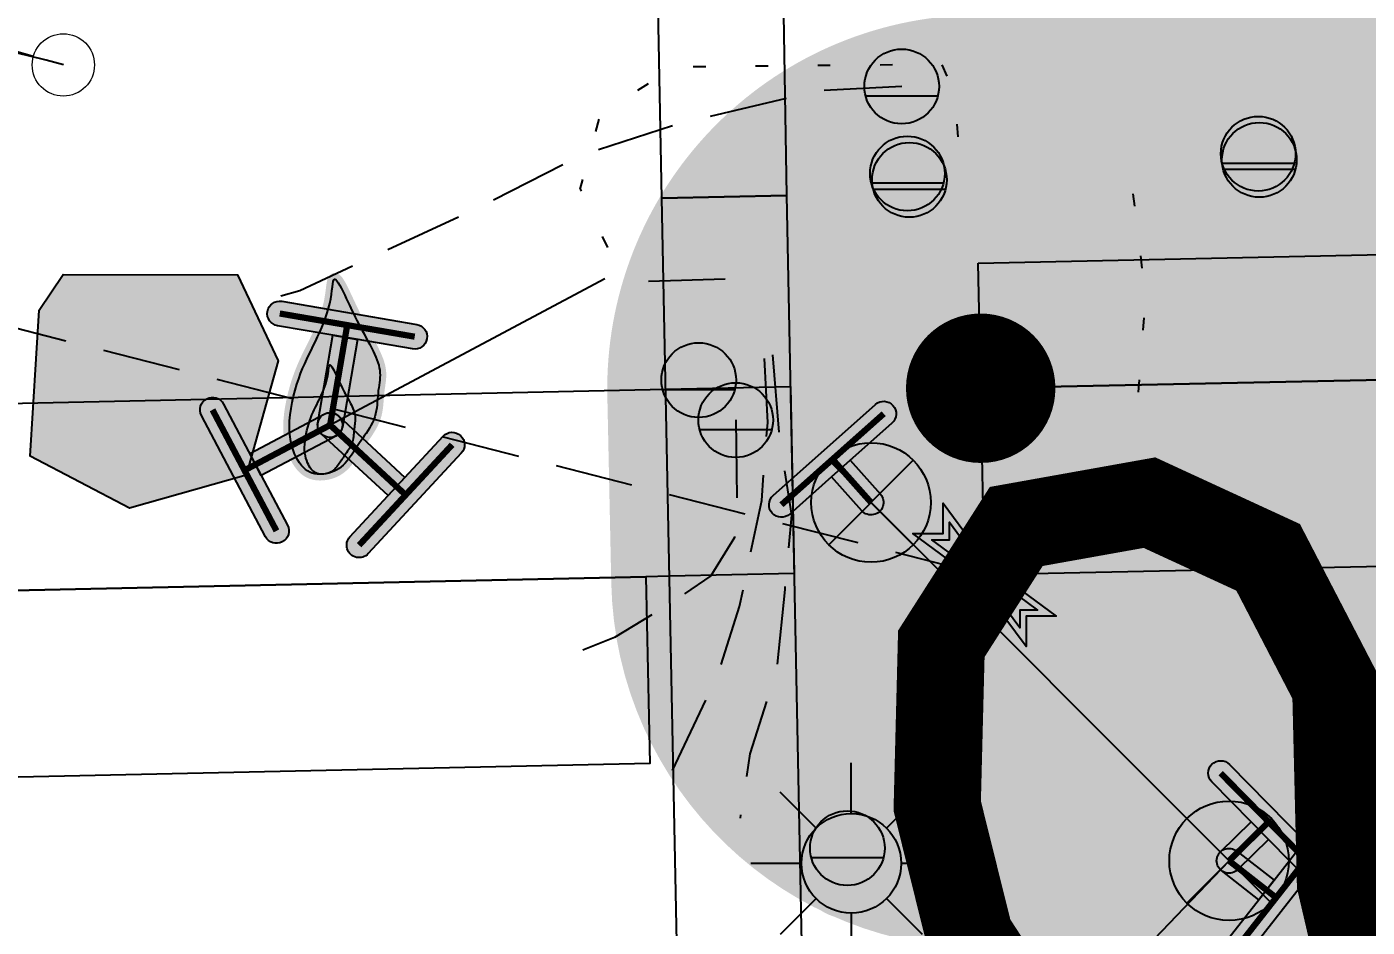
# Model space of a CAD drawing. Extents: x 601495 to 607119, y 5883555 to 5886722.
# Drawn here: x 604975.7 to 605083.3, y 5885730.7 to 5885803.1 of the extents above; entities that cross this region are included whole.
import ezdxf

# ---------------------------------------------------------------- set-up
doc = ezdxf.new("R2010")
doc.units = 0
doc.header["$LTSCALE"] = 5
doc.header["$PDMODE"] = 34
doc.header["$PDSIZE"] = 0.03
for name, pattern in [('foc-TIELINE', [1.875, 1.25, -0.625]), ('foc-TOPO', [1, 0.2, -0.8]), ('POWERLINE5', [7.799999999999997, 2.399999999999999, -0.6, 0.6, -0.6, 0.6, -0.6, 2.399999999999999]), ('UG_PIPE', [1.875, 1.25, -0.625])]:
    doc.linetypes.add(name, pattern=pattern)
doc.layers.get('Defpoints').update_dxf_attribs({"color": 9})
doc.layers.add('AS-PIPE-AG', color=7, linetype='Continuous', true_color=0x7d00fa)
for name, color, linetype in [('AS-PIPE-UG', 44, 'UG_PIPE'), ('AS-POWER', 104, 'foc-POWER'), ('AS-POWER-EXISTING', 72, 'POWERLINE5'), ('AS-ROADS', 254, 'Continuous'), ('AS-SYMBOL', 7, 'Continuous'), ('C-RW', 13, 'Continuous'), ('C-WS-S', 8, 'Continuous'), ('F-RW', 190, 'Continuous'), ('L-MON', 1, 'Continuous'), ('L-TIE', 7, 'foc-TIELINE'), ('P-BUFFER-H 30m', 51, 'Continuous'), ('P-PROPOSED', 10, 'Continuous'), ('P-PROPOSED-H', 21, 'Continuous'), ('P-TXT', 4, 'Continuous'), ('T-GENERAL', 48, 'foc-TOPO'), ('T-WATER', 160, 'Continuous'), ('T-WATER-H', 133, 'Continuous')]:
    doc.layers.add(name, color=color, linetype=linetype)
doc.layers.add('C-RW-T', color=13, linetype='Continuous', lineweight=9)
doc.layers.add('C-WS-T', color=13, linetype='Continuous', lineweight=9)
doc.styles.add('80CG', font='ARIALN.TTF', dxfattribs={"height": 10})
doc.styles.add('foc-LtypeFont', font='ARIALN.TTF', dxfattribs={"height": 7.349999999999999})
doc.linetypes.add('foc-POWER', pattern='A,6,-1,["P",foc-LtypeFont,S=0.2,R=0,X=-0.625,Y=-0.75],-1.239999999999999,4', length=12.24)
doc.dimstyles.new('Compass 5 000', dxfattribs={"dimscale": 5, "dimtxt": 9, "dimasz": 2, "dimexe": 0.2, "dimexo": 0.0625, "dimgap": 0.5, "dimtad": 0, "dimtih": 1, "dimtoh": 1, "dimzin": 0, "dimdsep": 46, "dimtxsty": '80CG', "dimcen": 0.1, "dimse1": 1, "dimse2": 1, "dimclrd": 256, "dimclrt": 256, "dimaunit": 1, "dimadec": 4, "dimazin": 0, "dimtfac": 0.06, "dimtofl": 0, "dimtmove": 0, "dimatfit": 1, "dimfxl": 0.2, "dimtolj": 1, "dimtzin": 0, "dimlwd": -1, "dimarcsym": 0})

# ---------------------------------------------------------------- blocks, each defined once
blk = doc.blocks.new('*D402')
at = {"layer": 'C-RW-T', "transparency": 16777216}
for p, q in [((605045.3366358103, 5885871.820041115), (605055.3347270581, 5885872.015416143)), ((605015.0953749614, 5885871.2290896), (605005.0972837135, 5885871.033714573))]:
    blk.add_line(p, q, dxfattribs=at)
for points in [[(605045.3040733057, 5885873.486389657), (605045.3691983148, 5885870.153692574), (605035.3385445626, 5885871.624666088)], [(605015.0628124567, 5885872.895438142), (605015.1279374659, 5885869.562741059), (605025.0934662091, 5885871.424464628)]]:
    blk.add_solid(points, dxfattribs=at)
at = {"layer": 'Defpoints', "color": 0, "transparency": 16777216}
for p in [(605024.1923800795, 5885917.536505935), (605034.437458433, 5885917.736707395), (605025.0934662091, 5885871.424464628)]:
    blk.add_point(p, dxfattribs=at)
at = {"layer": 'C-RW-T', "transparency": 16777216, "insert": (604966.0113355551, 5885871.033714573), "char_height": 10, "attachment_point": 5, "style": '80CG'}
blk.add_mtext('\\A1;InPlay\\P10.06 P/L R/W\\PPlan 4966 NY \\PPLA 2415', dxfattribs=at)
blk = doc.blocks.new('POWERPOLE')
h = blk.add_hatch(color=255)
edge = h.paths.add_edge_path()
edge.add_arc((0, 0), 0.9600000000000002, 0, 360)
at = {"linetype": 'Continuous'}
for p, q in [((0.678822509938982, -0.678822509938982), (-0.678822509938982, 0.678822509938982)), ((-0.678822509938982, -0.678822509938982), (0.678822509938982, 0.678822509938982))]:
    blk.add_line(p, q, dxfattribs=at)
blk.add_circle((0, 0), 0.9600000000000002, dxfattribs=at)
blk = doc.blocks.new('*U447')
h = blk.add_hatch(color=255)
h.dxf.hatch_style = 1
edge = h.paths.add_edge_path()
edge.add_arc((-0.6780132504655791, -0.8661974556607173), 0.2000000000000001, 141.9480520462456, 321.9480520462457, ccw=False)
edge.add_line((-0.8355036969493459, -0.7429223192124301), (-0.03421531003547962, 0.2807655829320539))
edge.add_line((-0.03421531003547966, 0.2807655829320538), (0.5205228039818123, 0.9894725921090044))
edge.add_arc((0.6780132504655791, 0.8661974556607173), 0.2000000000000001, -38.05194795375428, 141.9480520462457, ccw=False)
edge.add_line((0.8355036969493459, 0.7429223192124301), (-0.5205228039818124, -0.9894725921090044))
h = blk.add_hatch(color=255)
h.dxf.hatch_style = 1
edge = h.paths.add_edge_path()
edge.add_arc((-0.755800000266897, 0.5916000001315682), 0.2000000000000001, 51.94805204624572, 231.9480520462457, ccw=False)
edge.add_line((-0.6325248638186101, 0.7490904466153352), (-0.03421531003547962, 0.2807655829320538))
edge.add_line((-0.03421531003547966, 0.2807655829320538), (-0.2807655829320538, -0.03421531003547962))
edge.add_line((-0.2807655829320538, -0.03421531003547963), (-0.8790751367151839, 0.4341095536478012))
at = {"color": 255}
blk.add_lwpolyline([(-0.5205228039818123, -0.9894725921090043, -0.9999999999999999), (-0.8355036969493459, -0.7429223192124301), (-0.03421531003547966, 0.2807655829320538), (0.5205228039818123, 0.9894725921090043, -0.9999999999999999), (0.8355036969493459, 0.7429223192124301)], format="xyb", close=True, dxfattribs=at)
at = {"color": 72, "const_width": 0.1, "flags": 128}
for points in [[(-0.678013250465579, -0.8661974556607173), (0.678013250465579, 0.8661974556607173)], [(-0.755800000266897, 0.5916000001315682), (0, 0)]]:
    blk.add_lwpolyline(points, dxfattribs=at)
at = {"color": 255, "flags": 128}
blk.add_lwpolyline([(-0.8790751367151839, 0.4341095536478012, -0.9999999999999999), (-0.6325248638186101, 0.7490904466153352), (-0.03421531003547966, 0.2807655829320538), (-0.2807655829320538, -0.03421531003547963)], format="xyb", close=True, dxfattribs=at)
blk = doc.blocks.new('*U448')
h = blk.add_hatch(color=255)
h.dxf.hatch_style = 1
edge = h.paths.add_edge_path()
edge.add_arc((0.7711178543078104, -0.7844598490475587), 0.2, -135.4914066608668, 44.5085933391332, ccw=False)
edge.add_line((0.628488790844618, -0.9246630952853425), (-0.2828323097009762, 0.0024258172254088))
edge.add_line((-0.2828323097009762, 0.002425817225408772), (-0.9137469177710029, 0.644256602809775))
edge.add_arc((-0.7711178543078104, 0.7844598490475587), 0.2, 44.5085933391332, 224.5085933391332, ccw=False)
edge.add_line((-0.628488790844618, 0.9246630952853425), (0.9137469177710029, -0.6442566028097749))
h = blk.add_hatch(color=255)
h.dxf.hatch_style = 1
edge = h.paths.add_edge_path()
edge.add_arc((-0.6350000002841272, -0.6241999999095782), 0.1999999999999998, 134.5085933391332, 314.5085933391332, ccw=False)
edge.add_line((-0.7752032465219107, -0.4815709364463858), (-0.2828323097009762, 0.0024258172254088))
edge.add_line((-0.2828323097009762, 0.002425817225408772), (-0.0024258172254088, -0.2828323097009762))
edge.add_line((-0.0024258172254088, -0.2828323097009762), (-0.4947967540463436, -0.7668290633727706))
at = {"color": 255}
blk.add_lwpolyline([(0.9137469177710029, -0.644256602809775, -0.9999999999999999), (0.628488790844618, -0.9246630952853425), (-0.2828323097009762, 0.002425817225408772), (-0.9137469177710029, 0.644256602809775, -0.9999999999999999), (-0.628488790844618, 0.9246630952853425)], format="xyb", close=True, dxfattribs=at)
at = {"color": 72, "const_width": 0.1, "flags": 128}
for points in [[(0.7711178543078104, -0.7844598490475587), (-0.7711178543078104, 0.7844598490475587)], [(-0.6350000002841272, -0.6241999999095782), (0, 0)]]:
    blk.add_lwpolyline(points, dxfattribs=at)
at = {"color": 255, "flags": 128}
blk.add_lwpolyline([(-0.4947967540463436, -0.7668290633727706, -0.9999999999999999), (-0.7752032465219107, -0.4815709364463858), (-0.2828323097009762, 0.002425817225408772), (-0.0024258172254088, -0.2828323097009762)], format="xyb", close=True, dxfattribs=at)
blk = doc.blocks.new('*U462')
h = blk.add_hatch(color=255)
h.dxf.hatch_style = 1
edge = h.paths.add_edge_path()
edge.add_arc((0.8215886173432649, 0.7314315715444493), 0.2000000000000001, -48.322446833282925, 131.6775531667171, ccw=False)
edge.add_line((0.9545761758058922, 0.582051822936583), (-0.01639219014523918, -0.2823673070704935))
edge.add_line((-0.01639219014523918, -0.2823673070704935), (-0.6886010588806378, -0.8808113201523157))
edge.add_arc((-0.8215886173432649, -0.7314315715444493), 0.2000000000000001, 131.6775531667172, 311.67755316671713, ccw=False)
edge.add_line((-0.9545761758058922, -0.582051822936583), (0.6886010588806377, 0.8808113201523156))
h = blk.add_hatch(color=255)
h.dxf.hatch_style = 1
edge = h.paths.add_edge_path()
edge.add_arc((0.6184466798324144, -0.6946770858019602), 0.2000000000000002, -138.32244683328292, 41.677553166717075, ccw=False)
edge.add_line((0.4690669312245479, -0.8276646442645874), (-0.01639219014523918, -0.2823673070704935))
edge.add_line((-0.01639219014523918, -0.2823673070704935), (0.2823673070704935, -0.01639219014523918))
edge.add_line((0.2823673070704935, -0.01639219014523921), (0.7678264284402809, -0.561689527339333))
at = {"color": 255}
blk.add_lwpolyline([(0.6886010588806378, 0.8808113201523157, -0.9999999999999999), (0.9545761758058922, 0.582051822936583), (-0.01639219014523918, -0.2823673070704935), (-0.6886010588806378, -0.8808113201523157, -0.9999999999999999), (-0.9545761758058922, -0.582051822936583)], format="xyb", close=True, dxfattribs=at)
at = {"color": 72, "const_width": 0.1, "flags": 128}
for points in [[(0.8215886173432649, 0.7314315715444494), (-0.8215886173432649, -0.7314315715444494)], [(0.6184466798324144, -0.6946770858019602), (0, 0)]]:
    blk.add_lwpolyline(points, dxfattribs=at)
at = {"color": 255, "flags": 128}
blk.add_lwpolyline([(0.7678264284402809, -0.561689527339333, -0.9999999999999999), (0.4690669312245479, -0.8276646442645874), (-0.01639219014523918, -0.2823673070704935), (0.2823673070704935, -0.01639219014523921)], format="xyb", close=True, dxfattribs=at)
blk = doc.blocks.new('RISER')
h = blk.add_hatch(color=255)
h.dxf.hatch_style = 1
edge = h.paths.add_edge_path()
edge.add_arc((0, 0), 0.7000000000000001, 0, 360)
blk.add_hatch(color=13).paths.add_polyline_path([(0.5809894393423747, -0.1498374831999172), (-0.5809055220925075, -0.1501624933266612, 0.7745966773228882)])
at = {"color": 13}
blk.add_line((-0.5809055220925075, -0.1501624933266612), (0.5809894393423747, -0.1498374831996898), dxfattribs=at)
blk.add_circle((0, 0), 0.6000000000000001, dxfattribs=at)
blk = doc.blocks.new('GAS')
h = blk.add_hatch(color=255)
h.dxf.hatch_style = 1
edge = h.paths.add_edge_path()
edge.add_arc((0, 0), 0.9, 0, 360)
for p, q in [((0, 0.8077887887338874), (0, 1.615577579286764)), ((-0.5711929310346023, 0.5711929297831376), (-1.142385862069204, 1.142385861385264)), ((0.5711929310309642, 0.5711929297831376), (1.142385862065566, 1.142385861385264)), ((-0.8077887898725749, 0), (-1.615577579628734, 0)), ((1.615577579625096, 0), (0.8077887898689368, 0)), ((-0.5711929310346023, -0.5711929316021271), (-1.142385862069204, -1.142385863204253)), ((1.142385862065566, -1.142385863204253), (0.5711929310309642, -0.5711929316021271)), ((0, -0.8077887905528768), (0, -1.615577581105753))]:
    blk.add_line(p, q)
blk.add_circle((0, 0), 0.8000000000000003)
blk = doc.blocks.new('*U432')
h = blk.add_hatch(color=255)
h.dxf.hatch_style = 1
edge = h.paths.add_edge_path()
edge.add_arc((-1.213600000006011, 1.124199999924904), 0.1999999999999998, 47.18998545336501, 227.1899854533651, ccw=False)
edge.add_line((-1.077686091968802, 1.270922219108138), (-0.01080831114602532, 0.2826361272204435))
edge.add_line((-0.0108083111460254, 0.2826361272204435), (-0.2826361272204435, -0.01080831114602532))
edge.add_line((-0.2826361272204435, -0.01080831114602535), (-1.349513908043219, 0.9774777807416699))
h = blk.add_hatch(color=255)
h.dxf.hatch_style = 1
edge = h.paths.add_edge_path()
edge.add_arc((-0.7475264942046498, -0.8069722055077894), 0.2, 137.1899854533651, 317.18998545336507, ccw=False)
edge.add_line((-0.8942487133878843, -0.6710582974705803), (-0.01080831114602543, 0.2826361272204435))
edge.add_line((-0.0108083111460254, 0.2826361272204435), (0.6008042750214154, 0.9428861135449984))
edge.add_arc((0.7475264942046498, 0.8069722055077894), 0.2, -42.810014546634875, 137.1899854533651, ccw=False)
edge.add_line((0.8942487133878843, 0.6710582974705803), (-0.6008042750214153, -0.9428861135449984))
at = {"color": 255, "flags": 128}
blk.add_lwpolyline([(-1.349513908043219, 0.9774777807416699, -0.9999999999999999), (-1.077686091968802, 1.270922219108138), (-0.0108083111460254, 0.2826361272204435), (-0.2826361272204435, -0.01080831114602535)], format="xyb", close=True, dxfattribs=at)
at = {"color": 72, "const_width": 0.1, "flags": 128}
for points in [[(-1.213600000006011, 1.124199999924904), (0, 0)], [(-0.7475264942046498, -0.8069722055077894), (0.7475264942046498, 0.8069722055077894)]]:
    blk.add_lwpolyline(points, dxfattribs=at)
at = {"color": 255}
blk.add_lwpolyline([(-0.6008042750214154, -0.9428861135449984, -0.9999999999999999), (-0.8942487133878843, -0.6710582974705803), (-0.0108083111460254, 0.2826361272204435), (0.6008042750214154, 0.9428861135449984, -0.9999999999999999), (0.8942487133878843, 0.6710582974705803)], format="xyb", close=True, dxfattribs=at)
blk = doc.blocks.new('*U434')
h = blk.add_hatch(color=255)
h.dxf.hatch_style = 1
edge = h.paths.add_edge_path()
edge.add_arc((-0.5140190779124014, 0.9725144664950156), 0.2000000000000001, 27.858532467443297, 207.8585324674433, ccw=False)
edge.add_line((-0.3371982658223986, 1.065972480660907), (0.2702788262558939, -0.08336279792411161))
edge.add_line((0.270278826255894, -0.08336279792411161), (0.6908398900024043, -0.8790564523291243))
edge.add_arc((0.5140190779124014, -0.9725144664950156), 0.2000000000000001, -152.1414675325567, 27.858532467443297, ccw=False)
edge.add_line((0.3371982658223986, -1.065972480660907), (-0.6908398900024042, 0.8790564523291244))
h = blk.add_hatch(color=255)
h.dxf.hatch_style = 1
edge = h.paths.add_edge_path()
edge.add_arc((1.373199999990646, 0.7257999979459645), 0.2000000000000001, -62.14146753255682, 117.85853246744321, ccw=False)
edge.add_line((1.466658014156538, 0.5489791858559616), (0.2702788262558939, -0.08336279792411161))
edge.add_line((0.270278826255894, -0.08336279792411161), (0.08336279792411164, 0.2702788262558939))
edge.add_line((0.08336279792411164, 0.2702788262558939), (1.279741985824755, 0.9026208100359674))
at = {"color": 255}
blk.add_lwpolyline([(-0.6908398900024043, 0.8790564523291243, -0.9999999999999999), (-0.3371982658223986, 1.065972480660907), (0.270278826255894, -0.08336279792411161), (0.6908398900024043, -0.8790564523291243, -0.9999999999999999), (0.3371982658223986, -1.065972480660907)], format="xyb", close=True, dxfattribs=at)
at = {"color": 72, "const_width": 0.1, "flags": 128}
for points in [[(-0.5140190779124015, 0.9725144664950155), (0.5140190779124015, -0.9725144664950155)], [(1.373199999990646, 0.7257999979459644), (0, 0)]]:
    blk.add_lwpolyline(points, dxfattribs=at)
at = {"color": 255, "flags": 128}
blk.add_lwpolyline([(1.279741985824755, 0.9026208100359674, -0.9999999999999999), (1.466658014156538, 0.5489791858559616), (0.270278826255894, -0.08336279792411161), (0.08336279792411164, 0.2702788262558939)], format="xyb", close=True, dxfattribs=at)
blk = doc.blocks.new('*U433')
h = blk.add_hatch(color=255)
h.dxf.hatch_style = 1
edge = h.paths.add_edge_path()
edge.add_arc((1.084147810181314, -0.1860739790488226), 0.2, -99.73887647913068, 80.2611235208692, ccw=False)
edge.add_line((1.050316177626982, -0.3831917627181524), (-0.2309494162236612, -0.1632861511149984))
edge.add_line((-0.2309494162236611, -0.1632861511149984), (-1.117979442735645, -0.01104380462050722))
edge.add_arc((-1.084147810181314, 0.1860739790488226), 0.2, 80.2611235208692, 260.2611235208692, ccw=False)
edge.add_line((-1.050316177626982, 0.3831917627181524), (1.117979442735645, 0.01104380462050725))
h = blk.add_hatch(color=255)
h.dxf.hatch_style = 1
edge = h.paths.add_edge_path()
edge.add_arc((-0.2754000000060365, -1.604600000799344), 0.2, 170.2611235208691, 350.26112352086915, ccw=False)
edge.add_line((-0.4725177836753662, -1.570768368245012), (-0.2309494162236611, -0.1632861511149983))
edge.add_line((-0.2309494162236611, -0.1632861511149984), (0.1632861511149984, -0.2309494162236611))
edge.add_line((0.1632861511149984, -0.2309494162236611), (-0.07828221633670673, -1.638431633353676))
at = {"color": 255}
blk.add_lwpolyline([(1.117979442735645, 0.01104380462050722, -0.9999999999999999), (1.050316177626982, -0.3831917627181524), (-0.2309494162236611, -0.1632861511149984), (-1.117979442735645, -0.01104380462050722, -0.9999999999999999), (-1.050316177626982, 0.3831917627181524)], format="xyb", close=True, dxfattribs=at)
at = {"color": 72, "const_width": 0.09999999999999998, "flags": 128}
for points in [[(1.084147810181314, -0.1860739790488226), (-1.084147810181314, 0.1860739790488226)], [(-0.2754000000060365, -1.604600000799344), (0, 0)]]:
    blk.add_lwpolyline(points, dxfattribs=at)
at = {"color": 255, "flags": 128}
blk.add_lwpolyline([(-0.07828221633670673, -1.638431633353676, -0.9999999999999999), (-0.4725177836753662, -1.570768368245012), (-0.2309494162236611, -0.1632861511149984), (0.1632861511149984, -0.2309494162236611)], format="xyb", close=True, dxfattribs=at)
blk = doc.blocks.new('fdia')
at = {"color": 255, "const_width": 1}
blk.add_lwpolyline([(-0.5, 0, 1), (0.5, 0, 1)], format="xyb", close=True, dxfattribs=at)
blk = doc.blocks.new('Fdiaa')
blk.add_blockref('fdia', (0, 0))
blk = doc.blocks.new('fdib')
at = {"color": 1, "const_width": 1.6}
blk.add_lwpolyline([(-0.3999999999996362, 0, 0.9999999999999998), (0.3999999999996362, 0, 1)], format="xyb", close=True, dxfattribs=at)
at = {"color": 1}
blk.add_circle((0, 0), 0.8, dxfattribs=at)
blk = doc.blocks.new('Fdibb')
blk.add_blockref('fdib', (0, 0))
blk = doc.blocks.new('fdicc')
for name in ['Fdibb', 'Fdiaa']:
    blk.add_blockref(name, (0, 0))
blk = doc.blocks.new('FDI')
blk.add_blockref('fdicc', (0, 0))
blk = doc.blocks.new('TEMP')
h = blk.add_hatch(color=255)
h.dxf.hatch_style = 1
h.paths.add_polyline_path([(-5.274161e-10, 0.2514284397220763), (-0.6656854269836912, 1.152061669657268), (-0.6656854269836914, 0.6656854303339061), (-1.152061663105632, 0.6656854303339061), (-0.2514284404497629, 5.273253e-10), (-1.152061661774314, -0.665685419564579), (-0.6656854224511335, -0.6656854195645793), (-0.6656854224511335, -1.152061655686338), (-5.273251e-10, -0.2514284436956587), (0.6656854183820542, -1.152061663420681), (0.6656854183820542, -0.6656854208922597), (1.152061656810019, -0.6656854053035205), (0.2514284429676993, 5.273253e-10), (1.152061671303363, 0.6656854258011663), (0.6656854287749412, 0.6656854258011663), (0.6656854131859291, 1.15206166422904)])
h.paths.add_polyline_path([(0.5656854229146121, 0.8485281473411305), (0.5656854319800914, 0.5656854258011663), (0.8485281444547581, 0.5656854258011663), (0.0831890339399251, 0), (0.8485281399220186, -0.5656854150320215), (0.5656854183820542, -0.5656854240973189), (0.5656854183820542, -0.8485281365719859), (0, -0.08318903609469999), (-0.5656854224511337, -0.8485281320390644), (-0.5656854224511337, -0.5656854195645792), (-0.8485281349258001, -0.5656854195645794), (-0.0831890328488955, 0), (-0.8485281394583584, 0.5656854303339058), (-0.5656854269836913, 0.5656854303339061), (-0.5656854269836913, 0.8485281428085727), (0, 0.0831890306941206)], flags=16)
h = blk.add_hatch(color=1)
h.dxf.hatch_style = 1
h.paths.add_polyline_path([(0, 0.0831890306941205), (-0.5656854269836911, 0.8485281428085727), (-0.5656854269836912, 0.5656854303339061), (-0.8485281394583578, 0.5656854303339061), (-0.0831890328488953, -1e-16), (-0.8485281349258001, -0.5656854195645793), (-0.5656854224511337, -0.5656854195645793), (-0.5656854224511337, -0.848528132039064), (0, -0.08318903609469999), (0.5656854183820542, -0.8485281365719856), (0.5656854183820542, -0.5656854240973191), (0.8485281399220184, -0.5656854150320213), (0.0831890339399251, -1e-16), (0.8485281444547581, 0.5656854258011663), (0.5656854319800914, 0.5656854258011663), (0.5656854229146121, 0.8485281473411308)])
at = {"color": 1}
for p, q in [((-0.0831890328488953, 0), (0.0831890339399252, 0)), ((0, 0.0831890306941205), (0, -0.08318903609469999))]:
    blk.add_line(p, q, dxfattribs=at)
at = {"color": 255, "flags": 128}
blk.add_lwpolyline([(-0.251428440449763, 5.27325e-10), (-1.152061663105632, 0.6656854303339061), (-0.6656854269836914, 0.6656854303339061), (-0.6656854269836914, 1.152061669657268), (-5.274159999999999e-10, 0.2514284397220763), (0.6656854131859291, 1.15206166422904), (0.6656854287749412, 0.6656854258011663), (1.152061671303363, 0.6656854258011663), (0.2514284429676991, 5.27325e-10), (1.152061656810019, -0.6656854053035204), (0.6656854183820542, -0.6656854208922596), (0.6656854183820542, -1.152061663420681), (-5.27325e-10, -0.2514284436956586), (-0.6656854224511335, -1.152061655686338), (-0.6656854224511335, -0.6656854195645793), (-1.152061661774314, -0.6656854195645793)], close=True, dxfattribs=at)
at = {"color": 1, "flags": 128}
blk.add_lwpolyline([(-0.0831890328488953, 0), (-0.8485281394583578, 0.5656854303339061), (-0.5656854269836913, 0.5656854303339061), (-0.5656854269836913, 0.8485281428085727), (0, 0.0831890306941205), (0.5656854229146121, 0.8485281473411305), (0.5656854319800914, 0.5656854258011663), (0.8485281444547581, 0.5656854258011663), (0.0831890339399252, 0), (0.8485281399220184, -0.5656854150320214), (0.5656854183820542, -0.5656854240973189), (0.5656854183820542, -0.8485281365719856), (0, -0.08318903609469999), (-0.5656854224511335, -0.848528132039064), (-0.5656854224511335, -0.5656854195645792), (-0.8485281349258001, -0.5656854195645792)], close=True, dxfattribs=at)
blk = doc.blocks.new('FLARE')
h = blk.add_hatch(color=255)
h.dxf.hatch_style = 1
h.paths.add_polyline_path([(0.1630320972290065, 2.409313236706794, 0.1141467632221378), (0.1250993457797449, 2.433655417312366), (0.1088195083939354, 2.43947328620925, 0.2615510427471396), (0.01228329441437381, 2.423059325648637), (-0.0002928845460701268, 2.412888226760515, 0.1312683871871916), (-0.03069049929035828, 2.371170205451563), (-0.0403414745342161, 2.34618771202986, 0.04149673464157563), (-0.04501147543487605, 2.330289243332572), (-0.05280251308795414, 2.292391773310328, 0.01517427261739508), (-0.05384358019000501, 2.286413430146922), (-0.06083994869550224, 2.237497402078816, 0.004375720112688995), (-0.06107259026975953, 2.23576267765452), (-0.06829918574658222, 2.178046923421107), (-0.0767055072428775, 2.114273803319065), (-0.08723210560856387, 2.046743008326075), (-0.1008617274383141, 1.977017887141301), (-0.1184638349695888, 1.905789010878152), (-0.1399980537898955, 1.832891742222273), (-0.165009697106143, 1.758727201517786), (-0.1929730450428906, 1.683866594860774), (-0.2233497954184713, 1.60885622983119), (-0.2555948076005734, 1.534221823064172), (-0.2891597781163, 1.460471904826363), (-0.3235093019975466, 1.388071535445761), (-0.3582355143262248, 1.317103372173506), (-0.3931520966361859, 1.246738300544393, 0.0005045250073197409), (-0.393241619305627, 1.246557433331645), (-0.4280325482577609, 1.176088778543317, 0.002398381573305534), (-0.4284531146331574, 1.175226531012413), (-0.4628196563025995, 1.103901769288996, 0.004176833610438316), (-0.4635322637877834, 1.10239066260101), (-0.4972990603346261, 1.029208637198735, 0.005735221063402881), (-0.4982362067057693, 1.027114776605913), (-0.5312279036770633, 0.9510743266978352, 0.006994466690975538), (-0.5323054205728113, 0.9484925052875042), (-0.5643466611254553, 0.8685924706494461, 0.007909996454017219), (-0.565477640608151, 0.8656377253421397), (-0.596393068524776, 0.7808769464941179, 0.00832295336894586), (-0.5974815419867809, 0.7777309746904848), (-0.6270247343309165, 0.687510761006024, 0.008095012799091889), (-0.6279823792210664, 0.6844178304461366), (-0.65562263760512, 0.589749368266439, 0.008067263584583907), (-0.6564768862372148, 0.586637805520013), (-0.6816124467113696, 0.488934750964745, 0.008386967293609592), (-0.682393630988372, 0.4856724261449017), (-0.7044227277037862, 0.3863484347757549, 0.009056116951485603), (-0.7051428544946248, 0.3827985916846046), (-0.7234637230540102, 0.2832673190976038, 0.0101230972408485), (-0.7241159215082007, 0.2792713695439488), (-0.7381267960809055, 0.180946472069536, 0.01168878153921921), (-0.7386779240368924, 0.1763041984943357), (-0.7477770397272252, 0.08059933152867416, 0.01392493150706976), (-0.7481495528336382, 0.07504291175405342), (-0.7517351447422698, -0.01662826831443454, 0.01648764755476579), (-0.751775504424586, -0.02322141147692491), (-0.7494532461241761, -0.1096877263146325, 0.0172550975033143), (-0.7490301445905061, -0.1165747265852133), (-0.7412354621301347, -0.1976349020501402, 0.0173496807282524), (-0.7403322338650469, -0.2045136391934648), (-0.7277079935738584, -0.280208879124757, 0.01731107374903002), (-0.7263335825737158, -0.2869934199284216), (-0.7095226498604461, -0.3573649271609156, 0.01715007316037549), (-0.7077013987691316, -0.3639766875257919), (-0.6873466385732172, -0.4290656658859007, 0.01688598954500328), (-0.6851148027817544, -0.4354386374104706), (-0.6618590810321621, -0.495286289105934, 0.01654583772152696), (-0.659259873071278, -0.5013709011798255), (-0.6337460546819784, -0.5560184310170371, 0.01616359382742195), (-0.6308237470875611, -0.5617838596122056), (-0.6036946983695088, -0.6112724695199176, 0.01632933640717796), (-0.6003704601607751, -0.6168929902771652), (-0.5721284282226407, -0.6612700839627905, 0.01882821901808565), (-0.5678500629983319, -0.6674648955427074), (-0.5384348256411613, -0.706802674624214, 0.02208722808901792), (-0.5328395223768894, -0.7136343495528763), (-0.5020502381739789, -0.748011215639508, 0.02534474641372956), (-0.4949172688247927, -0.7552060626705952), (-0.4625530990269908, -0.7847004174302583, 0.02823391018185538), (-0.45379690066693, -0.7918187372686134), (-0.4196570034109754, -0.8165089822950904, 0.03029822487402322), (-0.4094341742020333, -0.8229975615938656), (-0.3733177098620217, -0.8429620989779778, 0.03112942539292592), (-0.3620774059963878, -0.8482914603118843), (-0.3237835335712589, -0.8636086912295013, 0.03054396698192365), (-0.312194791265938, -0.8674417514978359), (-0.2715226711479772, -0.8781900775727536, 0.02846504161184355), (-0.2603759324993007, -0.8804664258459525), (-0.217280730677885, -0.8867387933466944, 0.02531087199272317), (-0.2072074565876392, -0.8876876765864381), (-0.1622683670429979, -0.8896352071496949, 0.02282955606346771), (-0.1531413265511219, -0.8896138391964996), (-0.1070935497809842, -0.8874022000120476, 0.02122574350962235), (-0.09864175731490832, -0.8866357506367422), (-0.05222049380608951, -0.8804306075278419, 0.02040118138435665), (-0.0441861344006611, -0.8790210038739588), (0.001873415334557649, -0.8689880240290222, 0.0202993126767644), (0.009727197601023363, -0.8669401621152701), (0.05468983305763686, -0.853245011815261, 0.02091139742750381), (0.06257911797001725, -0.8504766404139446), (0.1057096377444395, -0.8332849859339149, 0.02227661457910154), (0.1138278041144076, -0.8296221675066136), (0.1543910086074902, -0.8090996760372491, 0.02371211864441566), (0.1626372138707666, -0.8044240637718758), (0.2000736442423658, -0.7807851527827552, 0.02240801372930035), (0.2074267451134801, -0.7756675027885649), (0.2418799123770441, -0.7493215999502354, 0.01993019930964967), (0.248012238098454, -0.7442325747526866), (0.2798013952742622, -0.7156378585530092, 0.01714637725024879), (0.2847388589470938, -0.7108803880175856), (0.3141832588480611, -0.6804950376306351, 0.01421119969875763), (0.3180207118894032, -0.6763028761683927), (0.3454396079141588, -0.6445850697148217, 0.01122078129585392), (0.3482975782208086, -0.6411250287897019), (0.3740102231131459, -0.6085329464044662, 0.008212229870679833), (0.3760020490408351, -0.6059211100200628), (0.4003276961593656, -0.5729129294836639, 0.005171985051005823), (0.401537703579379, -0.5712349659013398), (0.424795605995314, -0.53826886641491, 0.002523236428071751), (0.4253732711513294, -0.5374412399714856), (0.4478754059746279, -0.5048530386004586, 0.001671211206814557), (0.4482533995142148, -0.5043016858176088), (0.4702826413740695, -0.4719377514927601, 0.001229486896353451), (0.4705583684881276, -0.471530521935847), (0.4923903156886809, -0.4391148618271927, 0.0007495538788668235), (0.4925574282788148, -0.438865931628925), (0.5144676789132063, -0.4061225523430494, 0.0002596875935044995), (0.514525401937135, -0.4060361921995082), (0.5367421864684729, -0.372759985084258), (0.5595642728985695, -0.3386401857442252), (0.5831778648935142, -0.3035329798490238), (0.607951843929186, -0.2670216177154998), (0.6341361012891866, -0.2287011453649939, 0.001310707375278497), (0.6344307497056434, -0.2282674934556326), (0.6614813227824925, -0.1882301486118649, 0.003726400826645832), (0.6623065489438886, -0.1869888951414396), (0.6894496357235766, -0.145494510374192, 0.006064526798539383), (0.6907528078481846, -0.1434485711690741), (0.7173065161150589, -0.1006224674679288, 0.008451711548543414), (0.7190390649848268, -0.09771976694969453), (0.7443215042803786, -0.0536872667478292, 0.01099124898588364), (0.7464260872875457, -0.04982782771276106), (0.769755364919547, -0.004714252476105685, 0.01376732836086321), (0.772148844331241, 0.0002441803767396777), (0.7928430697793374, 0.04631350947215651, 0.01683895507199145), (0.7953938615028164, 0.05254534784603493), (0.8127711420420383, 0.09944510836385234, 0.01910380518638523), (0.8151496114769543, 0.1067041127375887), (0.8287516477103054, 0.1542875886100319, 0.01698700840973597), (0.8303957372736477, 0.1608784678142001), (0.8406585932461894, 0.2089133617282641, 0.01363633084881302), (0.8416521976578224, 0.2142756011569418), (0.8492355290181877, 0.2625082216420651, 0.01024443528238307), (0.8497888567762857, 0.2665680316240469), (0.8553523195478192, 0.3147446872569617, 0.0068463173993783), (0.8556291873210284, 0.3174690534510773), (0.8598324370941555, 0.3653360525090648, 0.003418623913774153), (0.8599427362169081, 0.3666990303927378), (0.8634423229450476, 0.4139608519133162), (0.8668473886755237, 0.4596857331482624), (0.8707401288593246, 0.5030113675518351), (0.8756282496360654, 0.5448509776294941), (0.8813378521517734, 0.5864660457268656), (0.8873828021532972, 0.6280772952743519, 0.001278252002904068), (0.8874550143445958, 0.6285834701991462), (0.8932209473932744, 0.6697525523311469, 0.004735189850015235), (0.8934658768885129, 0.6716306823414016), (0.8983578028637567, 0.7121295795834612, 0.008354098302083784), (0.8987030259086168, 0.7154531042056078), (0.9021828408622241, 0.75544537573046, 0.01205918207346762), (0.9024849294255546, 0.7602588771740102), (0.9040145289800421, 0.7999080822507949, 0.01571240246026586), (0.9040593731406261, 0.8061913319629639), (0.9031006534023618, 0.8456610300245302, 0.01845717632507855), (0.9026492913435504, 0.8530275713542324), (0.8987629786461184, 0.8925139796015173, 0.01810220708916207), (0.8977937230738462, 0.8996873040011906), (0.8909358674536634, 0.9395172733920845, 0.01653276059977034), (0.8895992885263695, 0.9459920557751502), (0.879824770247069, 0.9865250941611521, 0.01457553302435534), (0.8782937174219114, 0.992149400806511), (0.8656574176820868, 1.033745016382454, 0.01243497837575419), (0.8640939609831548, 1.038466090801421), (0.8486507600246114, 1.081483792357176, 0.01028279715252608), (0.8471818501639063, 1.085325207919141), (0.8289866287777841, 1.1301245026375, 0.008240343276031311), (0.8276962308264046, 1.133157309748867), (0.8068038696619624, 1.180097706517472, 0.006379654618366747), (0.8057366003449715, 1.182415551430722), (0.7822019792802166, 1.231856558833897, 0.004735158973083994), (0.7813717629251187, 1.233558926835485), (0.7553332356219471, 1.285692223224714, 0.003387961163554182), (0.7547195080078382, 1.286900453828139), (0.726649311643996, 1.341246400784939, 0.002344699311552419), (0.726215008948202, 1.342077658792732), (0.6966688538486778, 1.397988790262843, 0.001492132360714422), (0.6963884178585431, 1.398515656000882), (0.6659220141482365, 1.45534450452692, 0.0007458364838583804), (0.6657806617477036, 1.455607226680513), (0.6349416073499015, 1.512721344286319), (0.6043657958689437, 1.569324818642599), (0.5746746397999232, 1.624646136689535), (0.546427730434516, 1.678022301111923), (0.5199549151584506, 1.729134218674517), (0.4949395311050466, 1.778549316597264), (0.470960739057773, 1.826951456662755), (0.4476150022237562, 1.874993483579374), (0.4245026860771759, 1.923321645915848), (0.4012291856815864, 1.972571630980383), (0.3774051620748651, 2.023366620696834), (0.3526543196530838, 2.076299872759591, 0.0003317879365586399), (0.3525980258418713, 2.076420057287578), (0.3267419364965463, 2.131526316092277, 0.001848684476789197), (0.326425357539847, 2.132194594113116), (0.2999704787325754, 2.187509614592045, 0.003799708921444465), (0.2993043280912389, 2.188875712202162), (0.2729062665603124, 2.241982841521803, 0.006473332154774659), (0.271723844587541, 2.244286308707615), (0.2460382108656631, 2.292768892743425, 0.01086492763971847), (0.2439209376934741, 2.296563647060566), (0.2196033399013686, 2.338005032860565, 0.01952409355597318), (0.2153926095197676, 2.344578746802426), (0.193098656127404, 2.376562280301869, 0.04107679177579166), (0.1826467970204249, 2.389204208808678)])
at = {"color": 13, "flags": 128}
for points in [[(0.1092462304914079, -0.7198699219818536), (0.06868302599832532, -0.7403924134498538), (0.02555250622754102, -0.7575840679285193), (-0.01941012922907248, -0.7712792182294379), (-0.06546967896065325, -0.7813121980736923), (-0.1118909424658341, -0.7875173411823653), (-0.1579387192432478, -0.7897289803670446), (-0.2028778087915271, -0.7877814498035605), (-0.2459730106093048, -0.7815090823035007), (-0.2866451307309035, -0.7707607562272187), (-0.3249390031523944, -0.7554435253089196), (-0.361055467496044, -0.7354789879220789), (-0.3951953647483606, -0.7107887428949198), (-0.4275595345316106, -0.6812943881461706), (-0.458348818741797, -0.6469175220493071), (-0.4877640560916916, -0.6075797429778049), (-0.5160060880225501, -0.5632026493051399), (-0.5431351367260504, -0.5137140394301696), (-0.5686489551262639, -0.459066509579543), (-0.5919046768976841, -0.3992188578242803), (-0.6122594370790466, -0.3341298795069179), (-0.6290703697995923, -0.2637583722437284), (-0.6416946100980567, -0.188063132286743), (-0.6494892925584281, -0.1070029567974871), (-0.6518115508552, -0.02053664202799155), (-0.6482259589429304, 0.0711345381157571), (-0.6391268432562356, 0.1668394050236657), (-0.6251159686908068, 0.2651643024316854), (-0.6067951001423353, 0.3646955749852623), (-0.5847660034160072, 0.4640195664203475), (-0.5596304429527663, 0.5617226209276396), (-0.5319901845577988, 0.6563910831525845), (-0.5024469922173012, 0.7466112968311336), (-0.4715315642752103, 0.8313720757494139), (-0.4394903237734979, 0.9112721102562773), (-0.4064986267476343, 0.9873125602960044), (-0.3727318301425839, 1.060494585812876), (-0.3383652886295749, 1.131819347205919), (-0.303574359153572, 1.202288003055173), (-0.2685343968405505, 1.272901714214413), (-0.2334207581807277, 1.344661640627919), (-0.1984718644816894, 1.418325334538849), (-0.1641783985942311, 1.493675923752335), (-0.1310941081865167, 1.570252926553394), (-0.09977274229095201, 1.647595863500783), (-0.07076804857570096, 1.725244254243762), (-0.04463377516367473, 1.802737618431593), (-0.02192367063253187, 1.879615475258788), (-0.003191483105183579, 1.955417345284104), (0.01127887500479119, 2.029443425085219), (0.02228283548538457, 2.100036618953482), (0.03088566446967889, 2.1653005094729), (0.03815262945499853, 2.223338677863239), (0.04514899793866789, 2.272254705799014), (0.05294003559902194, 2.310152175864232), (0.06259101084287977, 2.335134669278659), (0.07516718980332371, 2.345305768171556), (0.09144702718549524, 2.339487899275582), (0.1110617269805516, 2.319378871374965), (0.1333556803874671, 2.287395337857333), (0.1576732781504688, 2.245953952110312), (0.1833589119232784, 2.197471367976277), (0.2097569733596174, 2.144364238842854), (0.2362118522942183, 2.089049218097671), (0.2620679412902973, 2.033942960037848), (0.2868437470315257, 1.980956320307769), (0.3107542413235933, 1.929976967216817), (0.3341885114568868, 1.880386770876385), (0.3575356451765401, 1.831567601852612), (0.38118472977294, 1.782901330711638), (0.4055248534459679, 1.733769828474351), (0.4309451025765156, 1.683554964797395), (0.4578345662739594, 1.631638610701657), (0.4864248641897575, 1.577613569492996), (0.5163177540598554, 1.521916375890896), (0.5469575250717753, 1.465194496445065), (0.5777884673225344, 1.4080953995242), (0.6082548709091498, 1.351266551223262), (0.6378010259286384, 1.295355419910948), (0.6658712224780174, 1.241009472591713), (0.6919097497448092, 1.188876176270014), (0.7154443707950122, 1.139435168892987), (0.7363367319303507, 1.092494772178497), (0.7545319533310249, 1.047695477422849), (0.7699751542677404, 1.004677775922346), (0.782611454011203, 0.9630821603375352), (0.7923859722868656, 0.922549121964721), (0.7992438279106864, 0.8827191525549551), (0.8031301406081184, 0.8432327443140366), (0.8040888603463827, 0.8037630462192737), (0.8025592607882572, 0.764113841155222), (0.7990794458382879, 0.7241215696874406), (0.7941875198557682, 0.6836226723814889), (0.788421586745244, 0.6424535898029262), (0.782319751320756, 0.6004507616078172), (0.7764201174868504, 0.5574506292712158), (0.771260789148073, 0.5132896324491867), (0.7671802438526356, 0.4678737544006708), (0.763718453268666, 0.4213871441559149), (0.760215760434221, 0.3740834938932949), (0.756012510661094, 0.3262164948816917), (0.7504490478968364, 0.2780398392994812), (0.7428657165437471, 0.2298072188702918), (0.7326028605493775, 0.1817723248630045), (0.7190008243160264, 0.1341888490012479), (0.7016235437877185, 0.08728908851003325), (0.6809293183468981, 0.04121975943667167), (0.6576000407367246, -0.003893815760648067), (0.632317601426621, -0.04792631598797925), (0.6057638931597467, -0.09075241969662784), (0.5786208064055245, -0.1322468044284051), (0.5515702334523667, -0.1722841490893643), (0.5252940656791907, -0.2107391316760641), (0.5003146131602989, -0.2475533162444208), (0.4765158589325438, -0.2829358097235399), (0.4536222042734153, -0.3171626060113795), (0.4313580504604033, -0.3505096971869079), (0.4094477996804926, -0.383253076693336), (0.3876158523016784, -0.4156687370643795), (0.3655866105109453, -0.4480326712885017), (0.3430844755857834, -0.4806208728089132), (0.3198265733008157, -0.5135869721063955), (0.2955009260549559, -0.5465951528142341), (0.2697882811989984, -0.5791872351485381), (0.2423693851742428, -0.6109050415991533), (0.2129249853314832, -0.6412903919274413), (0.1811358281120192, -0.6698851081685007), (0.1466826608666452, -0.6962310109931877)], [(0.01771430217195302, -0.7488637190410827), (-0.0050010924351227, -0.7603563146451506), (-0.0291541835249518, -0.7699836407530256), (-0.05433325921694632, -0.777652925267148), (-0.08012660717577091, -0.7832713938162215), (-0.1061225146113429, -0.7867462738479389), (-0.1319092696430744, -0.7879847919004987), (-0.1570751599356299, -0.7868941745120992), (-0.1812084731536743, -0.7833816491304333), (-0.2039848602944403, -0.7773625863640063), (-0.2254294288686651, -0.768784937195278), (-0.2456546488101594, -0.7576047962222674), (-0.2647729914169759, -0.7437782589524886), (-0.2828969266229251, -0.7272614199839609), (-0.3001389252713125, -0.7080103748241982), (-0.3166114582054433, -0.6859812189807144), (-0.332426996268623, -0.6611300465967815), (-0.3476192635243933, -0.6334164247211902), (-0.3619070019194623, -0.6028138083868271), (-0.3749302061660273, -0.5692991232583609), (-0.3863288718857802, -0.5328492954552075), (-0.3957429942456656, -0.4934412510967832), (-0.4028125688673754, -0.4510519167572511), (-0.4071775909178541, -0.4056582185560274), (-0.4084780555640464, -0.3572370821577806), (-0.4064701240931754, -0.3059012212409016), (-0.4013746190903476, -0.252306496081701), (-0.3935285292609478, -0.1972445531512221), (-0.3832688433103613, -0.1415070407394978), (-0.3709325490344781, -0.08588560577231874), (-0.3568566351386835, -0.03117189517547558), (-0.3413780903283623, 0.02184244367049359), (-0.3248339028541523, 0.07236576338505074), (-0.3075212628427835, 0.1198317993791989), (-0.2895781683801033, 0.1645758186848525), (-0.2711028180638095, 0.2071584711254673), (-0.252193411855842, 0.2481404051602567), (-0.2329481488086458, 0.2880822715221711), (-0.213465227974666, 0.3275447191251715), (-0.1938428493158426, 0.3670883973379659), (-0.1741792118846206, 0.4072739559840102), (-0.1546078313222097, 0.44852562477422), (-0.135403490079625, 0.4907219543335941), (-0.1168762876513938, 0.5336050760840862), (-0.09933632262254832, 0.5769171205381554), (-0.08309369403286837, 0.6204002195725025), (-0.06845850137688103, 0.6637965032448392), (-0.05574084278487135, 0.7068481034318665), (-0.04525081775136641, 0.7492971506460435), (-0.03714741686417256, 0.7907517554438073), (-0.0309851991769392, 0.8302839440100342), (-0.02616761483659502, 0.8668317225735791), (-0.02209811444481602, 0.8993330969085491), (-0.01818014814853086, 0.9267260723343043), (-0.01381716700416291, 0.9479486555344465), (-0.008412621158640832, 0.9619388518283358), (-0.001369960758893285, 0.9676346674448268), (0.007746748193312669, 0.9643766609722206), (0.01873097991483519, 0.9531156049840774), (0.03121559413193609, 0.9352048262323933), (0.04483344875188777, 0.9119976505596696), (0.05921740395569941, 0.8848474033536604), (0.07400031810539076, 0.8551074109116144), (0.08881505047247629, 0.8241309995307802), (0.1032944603284704, 0.7932714945989119), (0.117168911598128, 0.7635989766592957), (0.1305587881834072, 0.735050538691894), (0.143681979549001, 0.7072800288322014), (0.1567563742501079, 0.679941294306218), (0.1699998617514211, 0.6526881823399435), (0.183630330608139, 0.6251745410688727), (0.1978656702849548, 0.5970542172642581), (0.2129237697918143, 0.5679810590615944), (0.228934337170358, 0.5377270361302635), (0.2456743552247644, 0.506536607458429), (0.2628326271551487, 0.474772355387131), (0.2800979547973839, 0.4427968608931678), (0.2971591408968379, 0.4109727058628323), (0.313704987289384, 0.3796624726371647), (0.3294242976298847, 0.3492287417382158), (0.3440058728447184, 0.3200340959617733), (0.3571852605236927, 0.2923471318306383), (0.3688849830869003, 0.2660605094158655), (0.3790743068893789, 0.2409729043345124), (0.3877224991956609, 0.2168829917488893), (0.3947988272702787, 0.1935894468213064), (0.40027255746827, 0.1708909456235688), (0.4041129565994197, 0.1485861628632392), (0.406289291473513, 0.126473773702628), (0.4068261748361692, 0.1043707432424981), (0.405969599083619, 0.08216718815197055), (0.4040209025479271, 0.05977151640286138), (0.4012814240159059, 0.03709213369324971), (0.3980525018196204, 0.01403744754020408), (0.394635473836388, -0.009484136358196338), (0.391331678853021, -0.03356421048488301), (0.388442454746837, -0.05829436868702942), (0.3861573497633799, -0.08372726024867916), (0.3842187467998883, -0.1097597621130717), (0.3822572391218273, -0.1362498062055693), (0.3799034190851671, -0.1630553258157761), (0.3767878799553728, -0.1900342528690544), (0.3725412140884146, -0.2170445202002611), (0.3667940147497575, -0.2439440610990005), (0.3591768747501192, -0.2705908074906347), (0.3494455974905577, -0.2968546734384745), (0.337856831461977, -0.3226534974648985), (0.3247924357456213, -0.3479170997754863), (0.3106342698774824, -0.3725753001210705), (0.2957641929388046, -0.3965579177977361), (0.2805640644655796, -0.4197947734658101), (0.2654157435390516, -0.4422156864213775), (0.2507010896952124, -0.4637504764152709), (0.2367125964301522, -0.4843664198281203), (0.2233852939898497, -0.5041806163765159), (0.2105648474898771, -0.523347621952098), (0.1980969211363117, -0.542021993356002), (0.1858271804994729, -0.5603582855703735), (0.1736012902401853, -0.5785110553963477), (0.1612649150192738, -0.5966348587255652), (0.1486637194975629, -0.6148842514496664), (0.1356392942543607, -0.6333452672199655), (0.1220169317239197, -0.651829848452735), (0.1076178502589755, -0.670081414414426), (0.09226326866701129, -0.6878433861904796), (0.07577440484601539, -0.7048591821378523), (0.0579724766939762, -0.7208722233419849), (0.03867870301837684, -0.7356259290693288)]]:
    blk.add_lwpolyline(points, close=True, dxfattribs=at)
blk = doc.blocks.new('*D485')
at = {"layer": 'Defpoints', "color": 0, "transparency": 16777216}
for p in [(605117.055934424, 5885775.380660979), (605111.0924819997, 5885760.258401017), (605117.3700345464, 5885760.389934335)]:
    blk.add_point(p, dxfattribs=at)
at = {"layer": 'P-TXT', "transparency": 16777216}
for p, q in [((605109.1943173839, 5885850.850110028), (605099.1943173839, 5885850.850110028)), ((605110.568898239, 5885785.24693325), (605109.1943173839, 5885850.850110028)), ((605111.301965638, 5885750.260595427), (605111.5114492764, 5885740.262789837))]:
    blk.add_line(p, q, dxfattribs=at)
for points in [[(605112.2351991707, 5885785.281847189), (605108.9025973076, 5885785.21201931), (605110.7783818773, 5885775.249127661)], [(605112.9682665695, 5885750.295509366), (605109.6356647065, 5885750.225681487), (605111.0924819997, 5885760.258401017)]]:
    blk.add_solid(points, dxfattribs=at)
at = {"layer": 'P-TXT', "transparency": 16777216, "insert": (605083.2563910543, 5885850.850110028), "char_height": 10, "attachment_point": 5, "style": '80CG'}
blk.add_mtext('\\A1;15.00', dxfattribs=at)

msp = doc.modelspace()

# ---------------------------------------------------------------- hatches: boundary and pattern name
at = {"layer": 'P-BUFFER-H 30m'}
h = msp.add_hatch(color=256, dxfattribs=at)
h.dxf.hatch_style = 1
edge = h.paths.add_edge_path()
edge.add_line((606044.9676807413, 5885782.232051584), (605956.1102771461, 5885820.281031348))
edge.add_arc((605944.3060000009, 5885792.713999983), 29.988033900042, 66.81926039971115, 91.20034064016849)
edge.add_line((605943.677799755, 5885822.695453279), (605051.6797997551, 5885804.005453279))
edge.add_arc((605052.3079999998, 5885774.023999983), 29.9880339000234, 91.20034063794559, 181.2003406383949)
edge.add_line((605022.3265467056, 5885773.395799738), (605022.640646828, 5885758.405073091))
edge.add_arc((605052.6221001222, 5885759.033273338), 29.98803389991193, 181.2003406383949, 271.2003406383902)
edge.add_line((605053.2503003672, 5885729.051820043), (605935.532742891, 5885747.538250337))
edge.add_line((605935.532742891, 5885747.538250339), (606034.2536498483, 5885705.265691845))
edge.add_line((606034.2536498483, 5885705.265691844), (606046.7847578297, 5885699.899837623))
edge.add_line((606046.7847578297, 5885699.899837623), (606044.9676807413, 5885782.232051584))
at = {"layer": 'P-PROPOSED-H'}
h = msp.add_hatch(color=256, dxfattribs=at)
h.dxf.hatch_style = 1
h.paths.add_polyline_path([(606046.0579269946, 5885732.832723209), (605941.3815809634, 5885777.655416768), (605052.6221001223, 5885759.033273338), (605052.308, 5885774.023999983), (605944.306, 5885792.713999983), (606045.6945115768, 5885749.299166001)])
at = {"layer": 'T-WATER-H'}
h = msp.add_hatch(color=256, dxfattribs=at)
h.dxf.hatch_style = 1
h.paths.add_polyline_path([(604993.325, 5885767.039999983), (604983.964, 5885764.386999983), (604975.966, 5885768.568), (604976.711, 5885780.296999983), (604978.638, 5885783.156), (604992.63, 5885783.132999984), (604995.893, 5885776.235999983)])

# ---------------------------------------------------------------- linework, layer by layer
at = {"layer": 'AS-PIPE-AG', "flags": 128}
for points in [[(605000.061, 5885771.071999983), (605022.135, 5885782.837)], [(605025.63, 5885782.634), (605031.7909999995, 5885782.81)]]:
    msp.add_lwpolyline(points, dxfattribs=at)
at = {"layer": 'AS-PIPE-UG', "flags": 128}
for points in [[(605045.976, 5885798.243999983), (605039.457, 5885797.928), (605028.278, 5885795.318999983), (605020.164, 5885792.689), (605011.541, 5885788.300999983), (604997.627, 5885781.851999983), (604994.262, 5885780.875)], [(605027.554, 5885743.325999984), (605031.226, 5885751.051999983), (605032.95, 5885756.502999983), (605034.72, 5885765.007), (605035.207, 5885771.276), (605034.946, 5885776.684)], [(605035.602, 5885776.717), (605036.13, 5885770.052), (605037.111, 5885763.831999984), (605036.573, 5885757.864999983), (605035.936, 5885751.492), (605033.768, 5885744.657999983), (605032.984, 5885739.497)], [(605032.638, 5885771.483), (605032.728, 5885765.080999983), (605032.534, 5885762.031999983), (605030.641, 5885758.958999983), (605027.057, 5885756.508), (605022.892, 5885753.999), (605018.124, 5885752.095)]]:
    msp.add_lwpolyline(points, dxfattribs=at)
at = {"layer": 'AS-POWER', "flags": 128}
for points in [[(605043.504, 5885764.848999984), (605072.2549999979, 5885736.070999984)], [(605041.697, 5885704.135999983), (605072.2549999979, 5885736.070999984)]]:
    msp.add_lwpolyline(points, dxfattribs=at)
at = {"layer": 'AS-ROADS', "const_width": 6.997207909999978, "flags": 128}
msp.add_lwpolyline([(605088.47, 5885712.989999983), (605083.834, 5885723.019), (605081.194, 5885734.322), (605080.819, 5885749.979999984), (605075.391, 5885760.444), (605065.862, 5885764.835999983), (605055.163, 5885762.922), (605049.147, 5885753.501), (605048.817, 5885740.479999984), (605051.434, 5885729.944999984), (605057.272, 5885720.990999984), (605067.696, 5885712.559999983)], dxfattribs=at)
at = {"layer": 'C-RW'}
for points in [[(605032.6051063992, 5886017.225799162), (605032.9272649409, 5886006.445336421), (605034.08473583, 5885937.258940547), (605035.9575316692, 5885833.604802851), (605036.2293582598, 5885818.598616435), (605036.723715413, 5885789.505715188), (605026.6980720421, 5885789.299769629), (605026.1303815368, 5885818.367243829), (605025.8370532328, 5885833.372258075), (605023.8115616689, 5885937.024447989), (605022.9013785897, 5886007.494301623), (605022.6109430465, 5886016.998922785)], [(604656.2108024977, 5885765.933290584), (604932.0738159961, 5885771.892440982), (604947.0780998286, 5885772.2173841), (605027.0093755799, 5885773.94696631), (605037.0223523027, 5885774.163542717), (605037.0223523027, 5885774.163542717), (605037.3213220559, 5885759.157952335), (605027.3139874386, 5885758.940799392), (605025.4245323188, 5885758.888596127), (604947.4219742608, 5885757.199870257), (604934.305433434, 5885756.920651593), (604932.417999069, 5885756.877936903), (604656.7494889781, 5885750.932149876)], [(604656.7494889781, 5885750.932149876), (604932.4181260652, 5885756.872134938), (604934.3056239318, 5885756.911948647), (604947.422085946, 5885757.19476858), (605025.4247821535, 5885758.877192277), (605025.4247821535, 5885758.877192277), (605025.748609509, 5885743.878752757), (604947.7655930537, 5885742.196762955), (604932.7615610544, 5885741.872526966), (604642.2728334557, 5885735.617844688)]]:
    msp.add_lwpolyline(points, dxfattribs=at)
msp.add_lwpolyline([(605054.6346829109, 5885133.140930105), (605044.8159556687, 5885132.926984346), (605032.400963781, 5885675.137935291), (605032.1902538711, 5885684.321209054), (605028.638768213, 5885693.655374167), (605026.6980720421, 5885789.299769629), (605036.723715413, 5885789.505715188), (605038.5594886226, 5885697.438836641), (605042.1024906563, 5885688.116101774), (605042.3905112871, 5885675.366812978), (605054.6346829109, 5885133.140930105)], close=True, dxfattribs=at)
at = {"layer": 'F-RW'}
msp.add_lwpolyline([(606045.6945115768, 5885749.299166001), (605944.306, 5885792.713999983), (605052.308, 5885774.023999983), (605052.0973435178, 5885784.077780663), (605946.2673103672, 5885802.813289793), (606045.4507809702, 5885760.342660293)], close=True, dxfattribs=at)
at = {"layer": 'L-TIE'}
msp.add_line((604409.562, 5885922.995), (605052.6221001223, 5885759.033273338), dxfattribs=at)
at = {"layer": 'P-PROPOSED', "flags": 128}
msp.add_lwpolyline([(605052.308, 5885774.023999983), (605944.306, 5885792.713999983), (606045.6945115768, 5885749.299166001), (606046.0579269946, 5885732.832723209), (605941.3815809634, 5885777.655416768), (605052.6221001223, 5885759.033273338)], close=True, dxfattribs=at)
at = {"layer": 'T-GENERAL', "flags": 128}
for points in [[(605022.376, 5885785.317999983), (605020.155, 5885790.017999983), (605021.763, 5885796.015999983), (605027.701, 5885799.841), (605049.175, 5885800.059999983), (605050.205, 5885797.631), (605050.556, 5885793.044999983)], [(605064.981, 5885773.706999984), (605065.549, 5885781.346999983), (605064.49, 5885790.252999983)]]:
    msp.add_lwpolyline(points, dxfattribs=at)
at = {"layer": 'T-WATER', "flags": 128}
msp.add_lwpolyline([(604993.325, 5885767.039999983), (604983.964, 5885764.386999983), (604975.966, 5885768.568), (604976.711, 5885780.296999983), (604978.638, 5885783.156), (604992.63, 5885783.132999984), (604995.893, 5885776.235999983)], close=True, dxfattribs=at)

# ---------------------------------------------------------------- block references
at = {"layer": 'AS-POWER-EXISTING', "xscale": 4.998005649999984, "yscale": 4.998005649999984, "zscale": 4.998005649999984}
for p in [(605043.504, 5885764.848999984), (605072.2549999979, 5885736.070999984)]:
    msp.add_blockref('POWERPOLE', p, dxfattribs=at)
at = {"layer": 'AS-SYMBOL'}
for name, p, xscale, yscale, zscale in [('RISER', (605045.967, 5885798.26), 4.998005649999992, 4.998005649999992, 4.998005649999992), ('RISER', (605074.595, 5885792.861999983), 4.998005649999992, 4.998005649999992, 4.998005649999992), ('RISER', (605074.679, 5885792.364999983), 4.998005649999992, 4.998005649999992, 4.998005649999992), ('RISER', (605046.423, 5885791.270999983), 4.998005649999992, 4.998005649999992, 4.998005649999992), ('RISER', (605046.5799999979, 5885790.759), 4.998005649999992, 4.998005649999992, 4.998005649999992), ('FLARE', (605000.055, 5885771.058999984), 4.998005649999984, 4.998005649999984, 4.998005649999984), ('*U433', (605001.438, 5885779.094999993), 4.998005649999986, 4.998005649999986, 4.998005649999986), ('RISER', (605029.666, 5885774.677999984), 4.998005649999992, 4.998005649999992, 4.998005649999992), ('RISER', (605032.634, 5885771.463), 4.998005649999992, 4.998005649999992, 4.998005649999992), ('*U434', (604993.189, 5885767.43), 4.998005649999986, 4.998005649999986, 4.998005649999986), ('*U462', (605040.413, 5885768.320999984), 4.998005649999986, 4.998005649999986, 4.998005649999986), ('*U432', (605006.129, 5885765.450999984), 4.998005649999986, 4.998005649999986, 4.998005649999986), ('*U448', (605075.43, 5885739.191999983), 4.998005649999986, 4.998005649999986, 4.998005649999986), ('RISER', (605041.601, 5885737.085999983), 4.998005649999992, 4.998005649999992, 4.998005649999992), ('*U447', (605076.034, 5885733.112999983), 4.998005649999986, 4.998005649999986, 4.998005649999986)]:
    msp.add_blockref(name, p, dxfattribs=dict(at, xscale=xscale, yscale=yscale, zscale=zscale))
at = {"layer": 'C-WS-S', "xscale": 4.999999999999952, "yscale": 4.999999999999952, "zscale": 4.999999999999952}
msp.add_blockref('GAS', (605041.915, 5885735.865999984), dxfattribs=at)
at = {"layer": 'L-MON'}
for name, p, xscale, yscale, zscale in [('FDI', (605052.308, 5885774.023999983), 4.999999999999952, 4.999999999999952, 4.999999999999952), ('TEMP', (605052.6221001223, 5885759.033273338), 4.998005649999984, 4.998005649999984, 4.998005649999984)]:
    msp.add_blockref(name, p, dxfattribs=dict(at, xscale=xscale, yscale=yscale, zscale=zscale))

# ---------------------------------------------------------------- dimensions: what is measured, and where the dimension line sits
at = {"layer": 'C-RW-T'}
dim = msp.add_linear_dim(base=(605025.0934662091, 5885871.424464628), p1=(605034.437458433, 5885917.736707395), p2=(605024.1923800795, 5885917.536505935), angle=181.11948767907413, text='InPlay\\P10.06 P/L R/W\\PPlan 4966 NY \\PPLA 2415', dimstyle='Compass 5 000', dxfattribs=at)
dim.commit()
dim.dimension.update_dxf_attribs({"geometry": '*D402', "text_midpoint": (604966.0113355551, 5885871.033714573), "dimtype": 161})
at = {"layer": 'P-TXT'}
dim = msp.add_linear_dim(base=(605111.0924819997, 5885760.258401017), p1=(605117.0559344242, 5885775.380660979), p2=(605117.3700345465, 5885760.389934335), angle=271.20034063791104, text='15.00', dimstyle='Compass 5 000', dxfattribs=at)
dim.commit()
dim.dimension.update_dxf_attribs({"geometry": '*D485', "text_midpoint": (605083.2563910543, 5885850.850110028), "dimtype": 161})

# ---------------------------------------------------------------- leaders
at = {"layer": 'C-WS-T', "path_type": 1}
msp.add_leader([(604978.6410617026, 5885799.986753081), (604891.6293619983, 5885825.588374232), (604891.2227605302, 5885834.934999714)], dimstyle='Compass 5 000', override={"dimasz": 1, "dimldrblk": 'DotBlank'}, dxfattribs=at)

doc.saveas('drawing.dxf')
